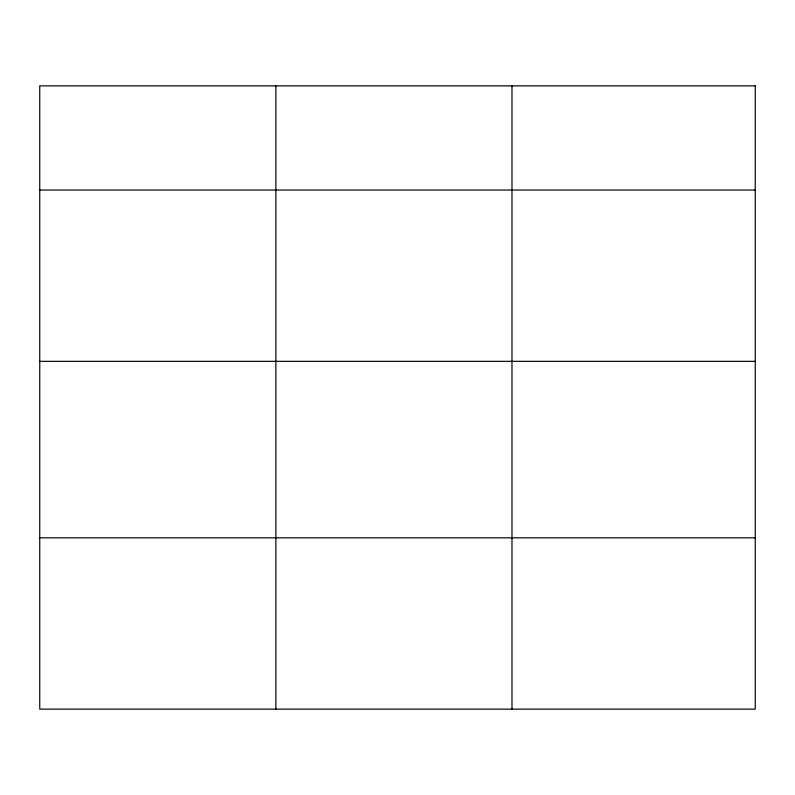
<?xml version="1.0" encoding="UTF-8"?>
<svg xmlns="http://www.w3.org/2000/svg" width="795" height="795" viewBox="0 0 795 795"><rect width="100%" height="100%" fill="white"/><g stroke="black" fill="none" stroke-linecap="round" stroke-linejoin="round"><path stroke-width="1.19" d="M39.75 190.035L755.25 190.035M39.75 361.337L755.25 361.337M39.75 537.827L755.25 537.827M511.98 85.87L511.98 709.13M275.865 85.87L275.865 709.13M755.25 85.87L39.75 85.87L39.75 709.13L755.25 709.13L755.25 85.87"/></g></svg>
